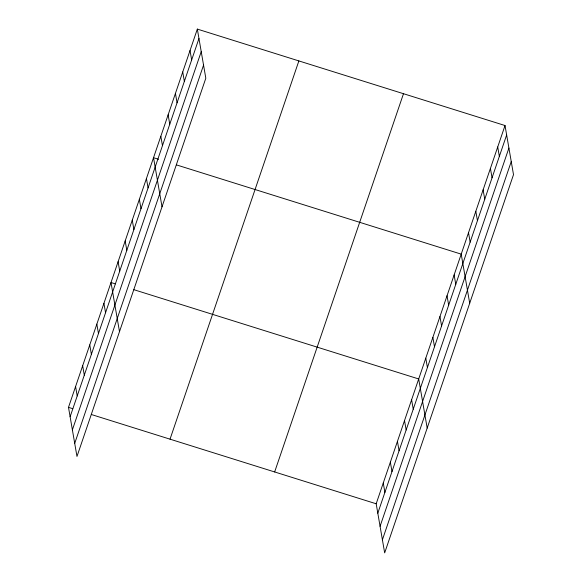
<?xml version="1.0" encoding="UTF-8"?>
<svg xmlns="http://www.w3.org/2000/svg" width="582" height="582" viewBox="0 0 582 582"><rect width="100%" height="100%" fill="white"/><g stroke="black" fill="none" stroke-linecap="round" stroke-linejoin="round"><path stroke-width="0.87" d="M197.334 29.1L205.817 78.221L76.977 456.47L68.494 407.349L197.334 29.1L505.023 125.53L513.506 174.651L384.666 552.9L376.183 503.779L505.023 125.53M70.124 416.763L198.957 38.514M72.386 429.865L201.227 51.616M74.714 443.368L203.555 65.119M170.031 439.17L298.872 60.921M274.646 471.958L403.486 93.709M377.805 513.2L506.646 134.951M380.075 526.303L508.908 148.054M382.403 539.798L511.243 161.549M158.602 159.293L153.532 157.7L162.014 206.821M176.375 164.866L461.213 254.138L469.703 303.258M115.243 283.849L111.009 282.525L119.492 331.645M133.86 289.683L418.698 378.962L427.181 428.076M68.494 407.349L72.728 408.673M91.338 414.508L376.183 503.779M497.719 146.97L499.349 156.383M490.422 168.402L492.045 177.816M483.118 189.834L484.748 199.255M475.821 211.266L477.444 220.687M468.517 232.705L470.147 242.119M454.127 274.944L455.757 284.358M447.041 295.743L448.671 305.164M439.956 316.55L441.585 325.964M432.87 337.349L434.499 346.77M425.784 358.156L427.414 367.569M411.612 399.761L413.242 409.182M404.526 420.568L406.156 429.982M397.441 441.367L399.07 450.788M390.355 462.173L391.984 471.587M383.269 482.98L384.898 492.394M190.03 50.532L191.66 59.953M182.733 71.964L184.356 81.385M175.429 93.404L177.059 102.818M168.133 114.836L169.755 124.25M160.828 136.268L162.458 145.689M146.438 178.507L148.068 187.928M139.353 199.313L140.982 208.727M132.267 220.112L133.896 229.534M125.181 240.919L126.811 250.333M118.095 261.718L119.725 271.139M103.923 303.331L105.553 312.745M96.838 324.13L98.467 333.551M89.752 344.937L91.381 354.351M82.666 365.736L84.295 375.157M75.58 386.543L77.21 395.956"/></g></svg>
